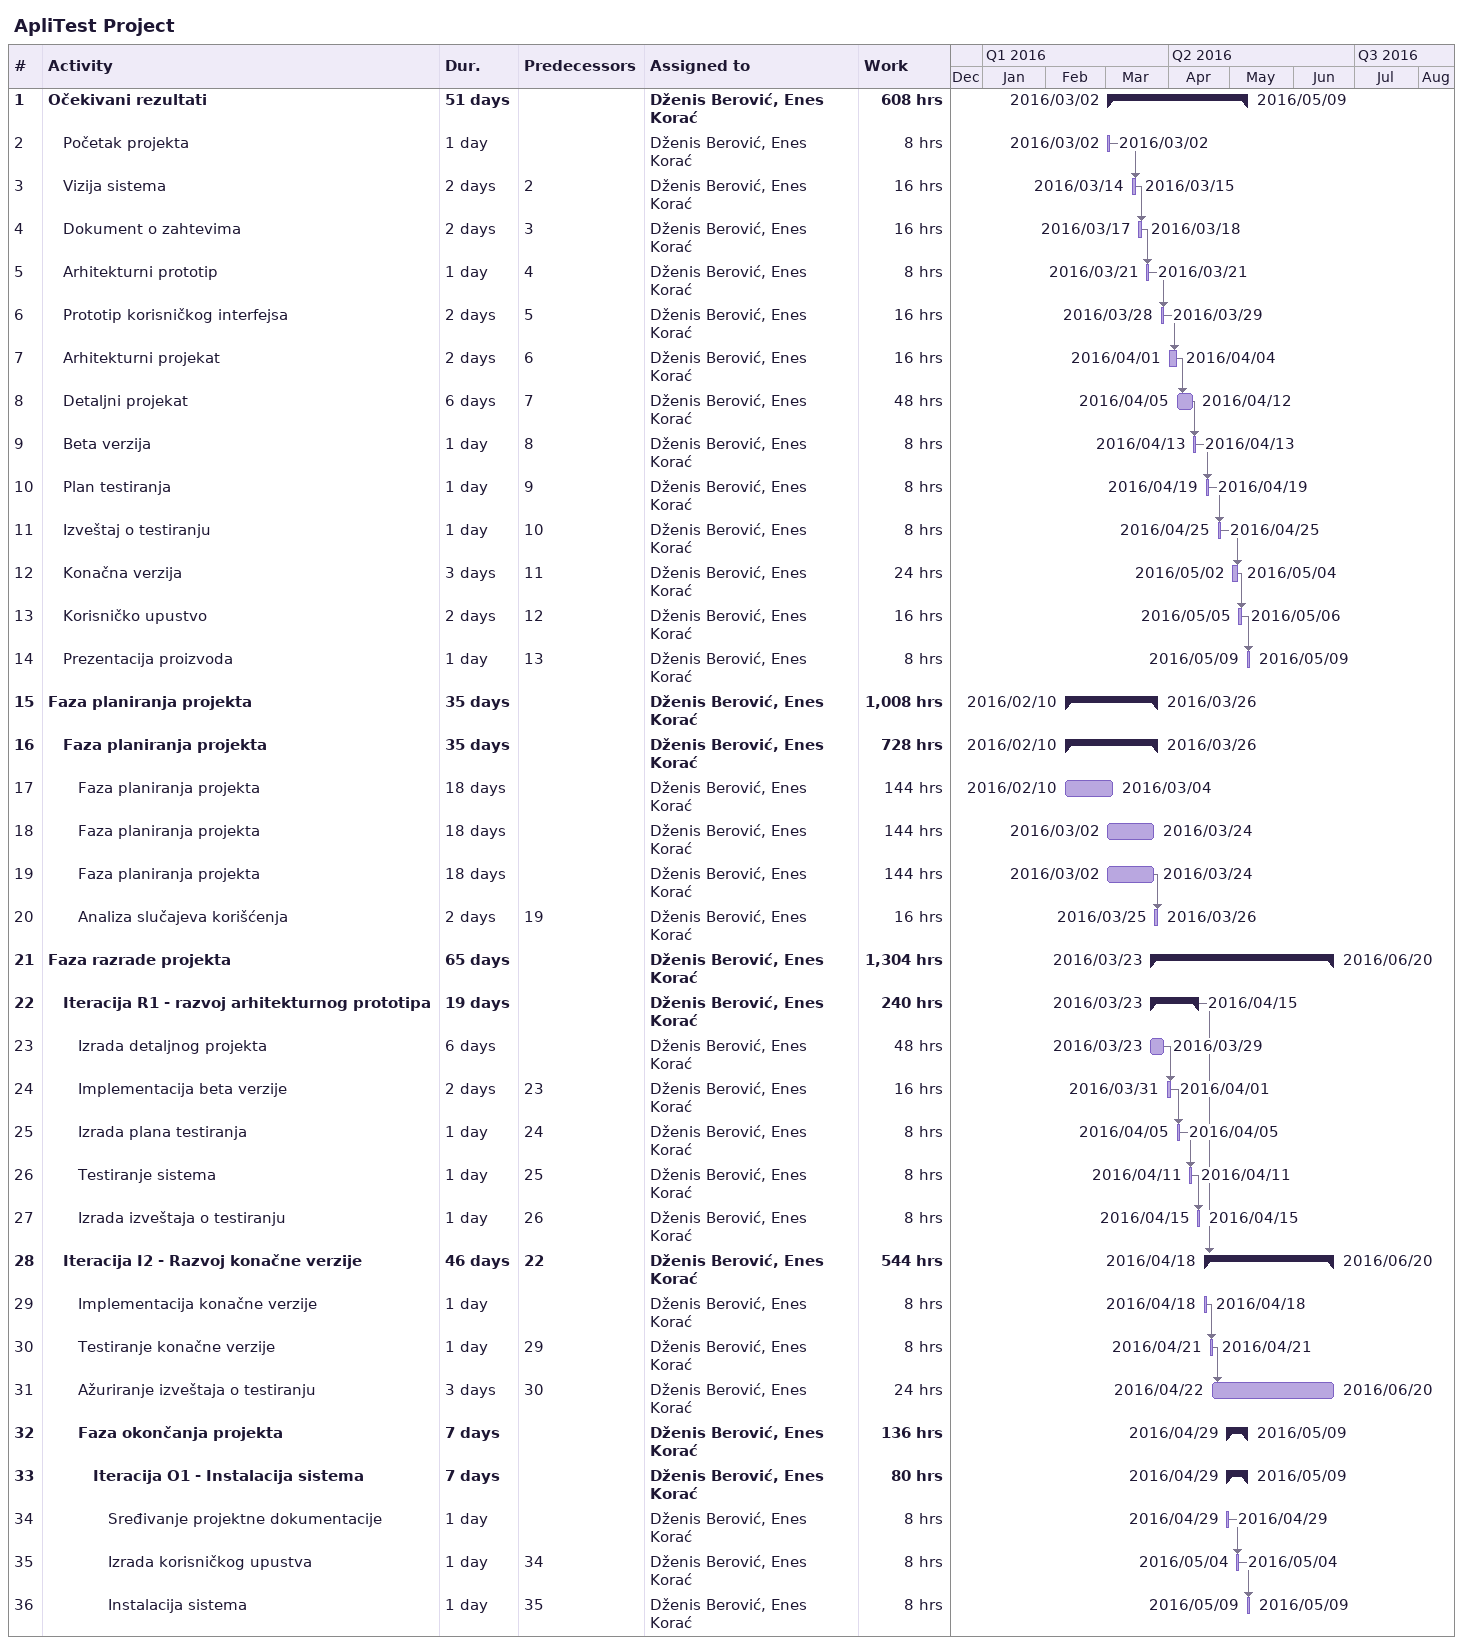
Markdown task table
ApliTest Project

| ID | Level | Task | Duration | Start | Finish | Predecessors | Resources | Work (h) |
|---|---|---|---|---|---|---|---|---|
| 1 | 1 | **Očekivani rezultati** | 51d | 2016-03-02 | 2016-05-09 |  | Dženis Berović, Enes Korać | 608 |
| 2 | 2 | Početak projekta | 1d | 2016-03-02 | 2016-03-02 |  | Dženis Berović, Enes Korać | 8 |
| 3 | 2 | Vizija sistema | 2d | 2016-03-14 | 2016-03-15 | 2 | Dženis Berović, Enes Korać | 16 |
| 4 | 2 | Dokument o zahtevima | 2d | 2016-03-17 | 2016-03-18 | 3 | Dženis Berović, Enes Korać | 16 |
| 5 | 2 | Arhitekturni prototip | 1d | 2016-03-21 | 2016-03-21 | 4 | Dženis Berović, Enes Korać | 8 |
| 6 | 2 | Prototip korisničkog interfejsa | 2d | 2016-03-28 | 2016-03-29 | 5 | Dženis Berović, Enes Korać | 16 |
| 7 | 2 | Arhitekturni projekat | 2d | 2016-04-01 | 2016-04-04 | 6 | Dženis Berović, Enes Korać | 16 |
| 8 | 2 | Detaljni projekat | 6d | 2016-04-05 | 2016-04-12 | 7 | Dženis Berović, Enes Korać | 48 |
| 9 | 2 | Beta verzija | 1d | 2016-04-13 | 2016-04-13 | 8 | Dženis Berović, Enes Korać | 8 |
| 10 | 2 | Plan testiranja | 1d | 2016-04-19 | 2016-04-19 | 9 | Dženis Berović, Enes Korać | 8 |
| 11 | 2 | Izveštaj o testiranju | 1d | 2016-04-25 | 2016-04-25 | 10 | Dženis Berović, Enes Korać | 8 |
| 12 | 2 | Konačna verzija | 3d | 2016-05-02 | 2016-05-04 | 11 | Dženis Berović, Enes Korać | 24 |
| 13 | 2 | Korisničko upustvo | 2d | 2016-05-05 | 2016-05-06 | 12 | Dženis Berović, Enes Korać | 16 |
| 14 | 2 | Prezentacija proizvoda | 1d | 2016-05-09 | 2016-05-09 | 13 | Dženis Berović, Enes Korać | 8 |
| 15 | 1 | **Faza planiranja projekta** | 35d | 2016-02-10 | 2016-03-26 |  | Dženis Berović, Enes Korać | 1008 |
| 16 | 2 | **Faza planiranja projekta** | 35d | 2016-02-10 | 2016-03-26 |  | Dženis Berović, Enes Korać | 728 |
| 17 | 3 | Faza planiranja projekta | 18d | 2016-02-10 | 2016-03-04 |  | Dženis Berović, Enes Korać | 144 |
| 18 | 3 | Faza planiranja projekta | 18d | 2016-03-02 | 2016-03-24 |  | Dženis Berović, Enes Korać | 144 |
| 19 | 3 | Faza planiranja projekta | 18d | 2016-03-02 | 2016-03-24 |  | Dženis Berović, Enes Korać | 144 |
| 20 | 3 | Analiza slučajeva korišćenja | 2d | 2016-03-25 | 2016-03-26 | 19 | Dženis Berović, Enes Korać | 16 |
| 21 | 1 | **Faza razrade projekta** | 65d | 2016-03-23 | 2016-06-20 |  | Dženis Berović, Enes Korać | 1304 |
| 22 | 2 | **Iteracija R1 - razvoj arhitekturnog prototipa** | 19d | 2016-03-23 | 2016-04-15 |  | Dženis Berović, Enes Korać | 240 |
| 23 | 3 | Izrada detaljnog projekta | 6d | 2016-03-23 | 2016-03-29 |  | Dženis Berović, Enes Korać | 48 |
| 24 | 3 | Implementacija beta verzije | 2d | 2016-03-31 | 2016-04-01 | 23 | Dženis Berović, Enes Korać | 16 |
| 25 | 3 | Izrada plana testiranja | 1d | 2016-04-05 | 2016-04-05 | 24 | Dženis Berović, Enes Korać | 8 |
| 26 | 3 | Testiranje sistema | 1d | 2016-04-11 | 2016-04-11 | 25 | Dženis Berović, Enes Korać | 8 |
| 27 | 3 | Izrada izveštaja o testiranju | 1d | 2016-04-15 | 2016-04-15 | 26 | Dženis Berović, Enes Korać | 8 |
| 28 | 2 | **Iteracija I2 - Razvoj konačne verzije** | 46d | 2016-04-18 | 2016-06-20 | 22 | Dženis Berović, Enes Korać | 544 |
| 29 | 3 | Implementacija konačne verzije | 1d | 2016-04-18 | 2016-04-18 |  | Dženis Berović, Enes Korać | 8 |
| 30 | 3 | Testiranje konačne verzije | 1d | 2016-04-21 | 2016-04-21 | 29 | Dženis Berović, Enes Korać | 8 |
| 31 | 3 | Ažuriranje izveštaja o testiranju | 3d | 2016-04-22 | 2016-06-20 | 30 | Dženis Berović, Enes Korać | 24 |
| 32 | 3 | **Faza okončanja projekta** | 7d | 2016-04-29 | 2016-05-09 |  | Dženis Berović, Enes Korać | 136 |
| 33 | 4 | **Iteracija O1 - Instalacija sistema** | 7d | 2016-04-29 | 2016-05-09 |  | Dženis Berović, Enes Korać | 80 |
| 34 | 5 | Sređivanje projektne dokumentacije | 1d | 2016-04-29 | 2016-04-29 |  | Dženis Berović, Enes Korać | 8 |
| 35 | 5 | Izrada korisničkog upustva | 1d | 2016-05-04 | 2016-05-04 | 34 | Dženis Berović, Enes Korać | 8 |
| 36 | 5 | Instalacija sistema | 1d | 2016-05-09 | 2016-05-09 | 35 | Dženis Berović, Enes Korać | 8 |
